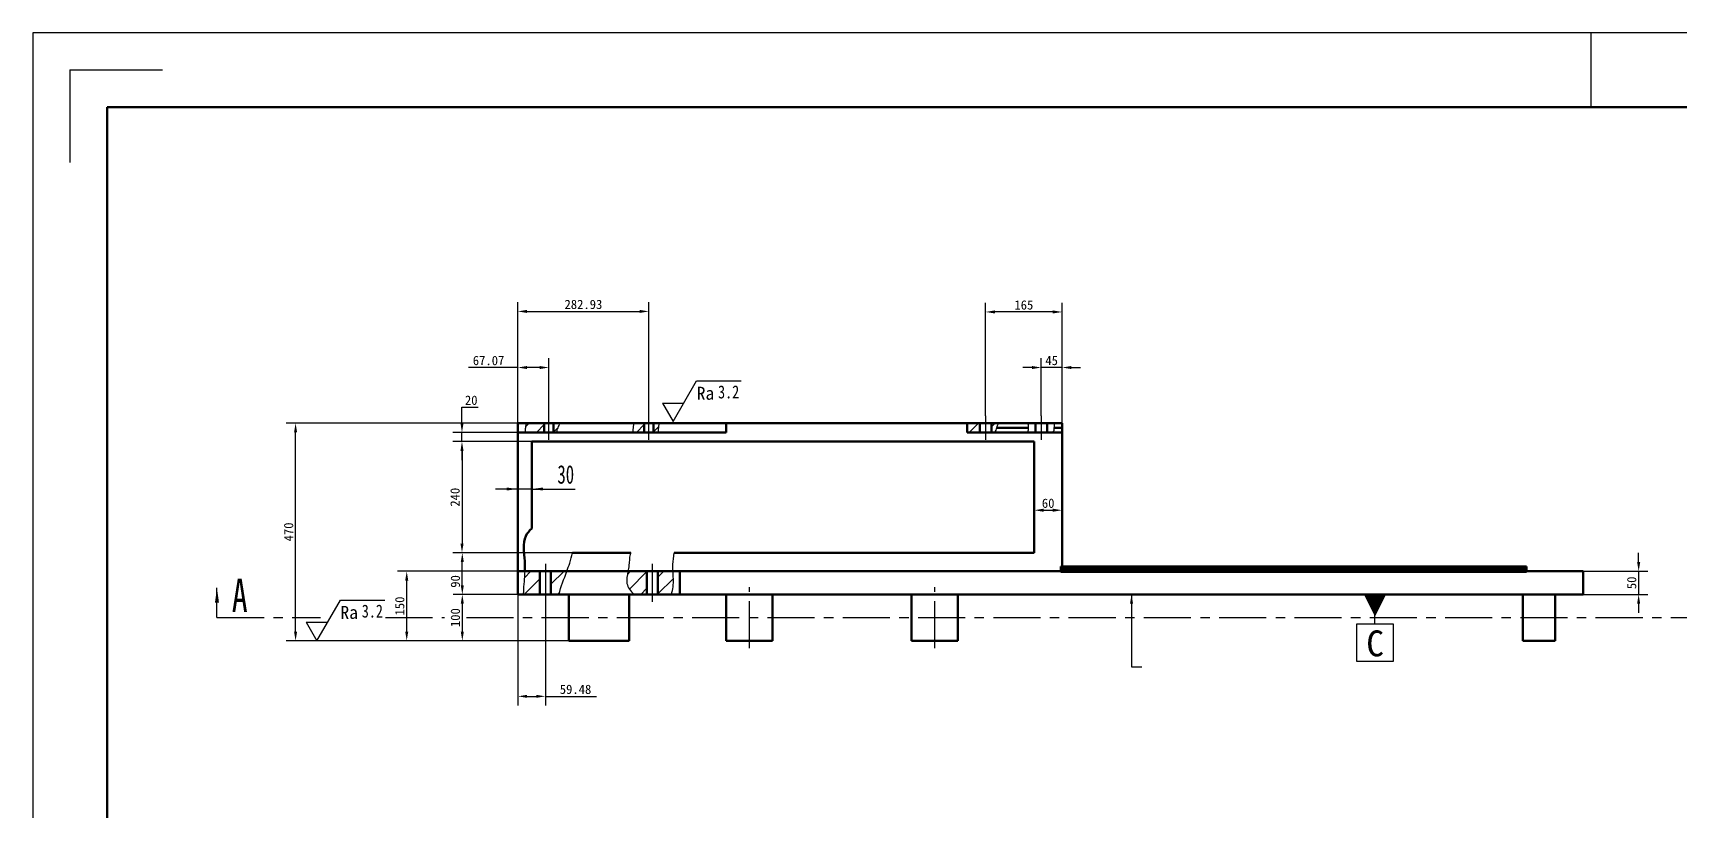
# Model space of a CAD drawing. Header units: millimetres. Extents: x 0 to 841, y 0 to 594.
# Drawn here: x 0 to 444.3, y 384.2 to 594 of the extents above; entities that cross this region are included whole.
import ezdxf

# ---------------------------------------------------------------- set-up
doc = ezdxf.new("R2010")
doc.units = ezdxf.units.MM
doc.header["$PDSIZE"] = -1
doc.linetypes.add('CENTERX2', pattern=[20.32, 12.7, -2.54, 2.54, -2.54])
for name, color, linetype in [('中心线', 1, 'CENTERX2'), ('剖面线', 4, 'Continuous'), ('尺寸线', 3, 'Continuous'), ('符号', 4, 'Continuous'), ('细实线', 7, 'Continuous')]:
    doc.layers.add(name, color=color, linetype=linetype)
doc.layers.add('粗实线', color=255, linetype='Continuous', lineweight=50)
doc.styles.add('SLDTEXTSTYLE1', font='TXT', dxfattribs={"width": 0.7})
doc.styles.add('SLDTEXTSTYLE5', font='TXT', dxfattribs={"width": 0.44421})
doc.styles.add('SLDTEXTSTYLE6', font='TXT', dxfattribs={"width": 0.663})
doc.dimstyles.new('SLDDIMSTYLE0', dxfattribs={"dimtxt": 5, "dimasz": 3, "dimexe": 0, "dimexo": 0.0625, "dimgap": 1.25, "dimtad": 2, "dimlfac": 8, "dimrnd": 1e-09, "dimzin": 12, "dimdsep": 46, "dimtxsty": 'SLDTEXTSTYLE5', "dimsah": 1, "dimcen": 0.09, "dimadec": 0, "dimazin": 3, "dimtfac": 1, "dimtdec": 3, "dimtmove": 0, "dimatfit": 0, "dimfxl": 0, "dimfrac": 2, "dimtolj": 1, "dimtzin": 12, "dimarcsym": 0})
doc.dimstyles.new('副本 ISO-25', dxfattribs={"dimtxt": 2.5, "dimasz": 2.5, "dimexe": 2.5, "dimexo": 0, "dimtad": 1, "dimtoh": 1, "dimlfac": 8, "dimdsep": 46, "dimtxsty": 'Standard', "dimcen": 2.5, "dimclrd": 3, "dimclre": 3, "dimadec": 0, "dimazin": 0, "dimtfac": 1, "dimtmove": 0, "dimatfit": 3, "dimfxl": 0, "dimarcsym": 0})

# ---------------------------------------------------------------- blocks, each defined once
blk = doc.blocks.new('_D_6')
at = {"layer": '尺寸线'}
for p, q in [((130.9, 470.89), (124.9, 470.89)), ((134.65, 470.89), (130.9, 470.89)), ((134.65, 470.89), (146.39, 470.89))]:
    blk.add_line(p, q, dxfattribs=at)
for points in [[(130.9, 470.89), (127.9, 471.29), (127.9, 470.49)], [(134.65, 470.89), (137.65, 470.49), (137.65, 471.29)]]:
    blk.add_solid(points, dxfattribs=at)
at = {"layer": '尺寸线', "insert": (141.57, 477.34), "char_height": 5, "attachment_point": 1, "style": 'SLDTEXTSTYLE6'}
blk.add_mtext('30', dxfattribs=at)
blk = doc.blocks.new('表面粗糙度')
at = {"layer": '符号'}
for p, q in [((0, 0), (6.35, 11)), ((6.35, 11), (18.35, 11)), ((-2.89, 5), (2.89, 5)), ((-2.89, 5), (2.89, 5)), ((-2.89, 5), (0, 0))]:
    blk.add_line(p, q, dxfattribs=at)
at = {"layer": '符号', "insert": (6.35, 9.41), "char_height": 3.5, "attachment_point": 1}
blk.add_mtext_dynamic_manual_height_columns('Ra', width=13.1483, gutter_width=25, heights=[0], dxfattribs=at)
at = {"layer": '符号', "width": 0.8}
blk.add_attdef('RA', (12.13, 6.26), '', height=3.5, dxfattribs=at)
blk = doc.blocks.new('*D168')
at = {"layer": 'Defpoints', "color": 0}
for p in [(418.4, 448.68), (418.4, 442.43), (433.4, 442.43)]:
    blk.add_point(p, dxfattribs=at)
at = {"layer": '尺寸线', "color": 3, "lineweight": -2}
for p, q in [((433.4, 451.18), (433.4, 453.68)), ((418.4, 448.68), (435.9, 448.68)), ((433.4, 448.68), (433.4, 442.43)), ((418.4, 442.43), (435.9, 442.43)), ((433.4, 439.93), (433.4, 437.43))]:
    blk.add_line(p, q, dxfattribs=at)
at = {"layer": '尺寸线', "color": 3}
for points in [[(432.99, 451.18), (433.82, 451.18), (433.4, 448.68)], [(432.99, 439.93), (433.82, 439.93), (433.4, 442.43)]]:
    blk.add_solid(points, dxfattribs=at)
at = {"layer": '尺寸线', "color": 0, "insert": (431.53, 445.56), "char_height": 2.5, "attachment_point": 5, "rotation": 90}
blk.add_mtext('50', dxfattribs=at)
blk = doc.blocks.new('*D169')
at = {"layer": 'Defpoints', "color": 0}
for p in [(130.9, 442.43), (138.34, 440.43), (138.34, 414.93)]:
    blk.add_point(p, dxfattribs=at)
at = {"layer": '尺寸线', "color": 3, "lineweight": -2}
for p, q in [((130.9, 442.43), (130.9, 412.43)), ((138.34, 440.43), (138.34, 412.43)), ((133.4, 414.93), (135.84, 414.93)), ((138.34, 414.93), (152.09, 414.93))]:
    blk.add_line(p, q, dxfattribs=at)
at = {"layer": '尺寸线', "color": 3}
for points in [[(133.4, 415.35), (133.4, 414.52), (130.9, 414.93)], [(135.84, 415.35), (135.84, 414.52), (138.34, 414.93)]]:
    blk.add_solid(points, dxfattribs=at)
at = {"layer": '尺寸线', "color": 0, "insert": (146.46, 416.81), "char_height": 2.5, "attachment_point": 5}
blk.add_mtext('59.48', dxfattribs=at)
blk = doc.blocks.new('*D170')
at = {"layer": 'Defpoints', "color": 0}
for p in [(130.9, 442.43), (115.9, 429.93), (144.65, 429.93)]:
    blk.add_point(p, dxfattribs=at)
at = {"layer": '尺寸线', "color": 3, "lineweight": -2}
for p, q in [((130.9, 442.43), (113.4, 442.43)), ((115.9, 439.93), (115.9, 432.43)), ((144.65, 429.93), (113.4, 429.93))]:
    blk.add_line(p, q, dxfattribs=at)
at = {"layer": '尺寸线', "color": 3}
for points in [[(115.49, 439.93), (116.32, 439.93), (115.9, 442.43)], [(115.49, 432.43), (116.32, 432.43), (115.9, 429.93)]]:
    blk.add_solid(points, dxfattribs=at)
at = {"layer": '尺寸线', "color": 0, "insert": (114.03, 436.18), "char_height": 2.5, "attachment_point": 5, "rotation": 90}
blk.add_mtext('100', dxfattribs=at)
blk = doc.blocks.new('*D171')
at = {"layer": 'Defpoints', "color": 0}
for p in [(115.9, 453.68), (145.64, 453.68), (130.9, 442.43)]:
    blk.add_point(p, dxfattribs=at)
at = {"layer": '尺寸线', "color": 3, "lineweight": -2}
for p, q in [((145.64, 453.68), (113.4, 453.68)), ((115.9, 444.93), (115.9, 451.18)), ((130.9, 442.43), (113.4, 442.43))]:
    blk.add_line(p, q, dxfattribs=at)
at = {"layer": '尺寸线', "color": 3}
for points in [[(115.49, 451.18), (116.32, 451.18), (115.9, 453.68)], [(115.49, 444.93), (116.32, 444.93), (115.9, 442.43)]]:
    blk.add_solid(points, dxfattribs=at)
at = {"layer": '尺寸线', "color": 0, "insert": (114.03, 445.95), "char_height": 2.5, "attachment_point": 5, "rotation": 90}
blk.add_mtext('90', dxfattribs=at)
blk = doc.blocks.new('*D172')
at = {"layer": 'Defpoints', "color": 0}
for p in [(134.65, 483.68), (115.82, 453.68), (145.64, 453.68)]:
    blk.add_point(p, dxfattribs=at)
at = {"layer": '尺寸线', "color": 3, "lineweight": -2}
for p, q in [((134.65, 483.68), (113.32, 483.68)), ((115.82, 481.18), (115.82, 456.18)), ((145.64, 453.68), (113.32, 453.68))]:
    blk.add_line(p, q, dxfattribs=at)
at = {"layer": '尺寸线', "color": 3}
for points in [[(115.4, 481.18), (116.24, 481.18), (115.82, 483.68)], [(115.4, 456.18), (116.24, 456.18), (115.82, 453.68)]]:
    blk.add_solid(points, dxfattribs=at)
at = {"layer": '尺寸线', "color": 0, "insert": (113.95, 468.68), "char_height": 2.5, "attachment_point": 5, "rotation": 90}
blk.add_mtext('240', dxfattribs=at)
blk = doc.blocks.new('*D173')
at = {"layer": 'Defpoints', "color": 0}
for p in [(130.9, 486.18), (115.81, 483.68), (134.65, 483.68)]:
    blk.add_point(p, dxfattribs=at)
at = {"layer": '尺寸线', "color": 3, "lineweight": -2}
for p, q in [((115.81, 488.68), (115.81, 492.97)), ((115.81, 492.97), (120.19, 492.97)), ((130.9, 486.18), (113.31, 486.18)), ((115.81, 483.68), (115.81, 486.18)), ((134.65, 483.68), (113.31, 483.68)), ((115.81, 481.18), (115.81, 478.68))]:
    blk.add_line(p, q, dxfattribs=at)
at = {"layer": '尺寸线', "color": 3}
for points in [[(115.4, 488.68), (116.23, 488.68), (115.81, 486.18)], [(115.4, 481.18), (116.23, 481.18), (115.81, 483.68)]]:
    blk.add_solid(points, dxfattribs=at)
at = {"layer": '尺寸线', "color": 0, "insert": (118.31, 494.84), "char_height": 2.5, "attachment_point": 5}
blk.add_mtext('20', dxfattribs=at)
blk = doc.blocks.new('*D174')
at = {"layer": 'Defpoints', "color": 0}
for p in [(100.9, 448.68), (130.9, 448.68), (144.65, 429.93)]:
    blk.add_point(p, dxfattribs=at)
at = {"layer": '尺寸线', "color": 3, "lineweight": -2}
for p, q in [((130.9, 448.68), (98.4, 448.68)), ((100.9, 432.43), (100.9, 446.18)), ((144.65, 429.93), (98.4, 429.93))]:
    blk.add_line(p, q, dxfattribs=at)
at = {"layer": '尺寸线', "color": 3}
for points in [[(100.49, 446.18), (101.32, 446.18), (100.9, 448.68)], [(100.49, 432.43), (101.32, 432.43), (100.9, 429.93)]]:
    blk.add_solid(points, dxfattribs=at)
at = {"layer": '尺寸线', "color": 0, "insert": (99.03, 439.31), "char_height": 2.5, "attachment_point": 5, "rotation": 90}
blk.add_mtext('150', dxfattribs=at)
blk = doc.blocks.new('*D175')
at = {"layer": 'Defpoints', "color": 0}
for p in [(139.29, 503.68), (139.29, 490.68), (130.9, 488.68)]:
    blk.add_point(p, dxfattribs=at)
at = {"layer": '尺寸线', "color": 3, "lineweight": -2}
for p, q in [((130.9, 503.68), (117.57, 503.68)), ((130.9, 488.68), (130.9, 506.18)), ((136.79, 503.68), (133.4, 503.68)), ((139.29, 490.68), (139.29, 506.18))]:
    blk.add_line(p, q, dxfattribs=at)
at = {"layer": '尺寸线', "color": 3}
for points in [[(133.4, 504.1), (133.4, 503.27), (130.9, 503.68)], [(136.79, 504.1), (136.79, 503.27), (139.29, 503.68)]]:
    blk.add_solid(points, dxfattribs=at)
at = {"layer": '尺寸线', "color": 0, "insert": (122.99, 505.56), "char_height": 2.5, "attachment_point": 5}
blk.add_mtext('67.07', dxfattribs=at)
blk = doc.blocks.new('*D176')
at = {"layer": 'Defpoints', "color": 0}
for p in [(166.27, 518.83), (166.27, 490.68), (130.9, 488.68)]:
    blk.add_point(p, dxfattribs=at)
at = {"layer": '尺寸线', "color": 3, "lineweight": -2}
for p, q in [((130.9, 488.68), (130.9, 521.33)), ((166.27, 490.68), (166.27, 521.33)), ((133.4, 518.83), (163.77, 518.83))]:
    blk.add_line(p, q, dxfattribs=at)
at = {"layer": '尺寸线', "color": 3}
for points in [[(133.4, 519.25), (133.4, 518.41), (130.9, 518.83)], [(163.77, 519.25), (163.77, 518.41), (166.27, 518.83)]]:
    blk.add_solid(points, dxfattribs=at)
at = {"layer": '尺寸线', "color": 0, "insert": (148.59, 520.71), "char_height": 2.5, "attachment_point": 5}
blk.add_mtext('282.93', dxfattribs=at)
blk = doc.blocks.new('*D177')
at = {"layer": 'Defpoints', "color": 0}
for p in [(272.15, 503.68), (272.15, 490.68), (277.78, 488.68)]:
    blk.add_point(p, dxfattribs=at)
at = {"layer": '尺寸线', "color": 3, "lineweight": -2}
for p, q in [((269.65, 503.68), (267.15, 503.68)), ((272.15, 490.68), (272.15, 506.18)), ((277.78, 503.68), (272.15, 503.68)), ((277.78, 488.68), (277.78, 506.18)), ((280.28, 503.68), (282.78, 503.68))]:
    blk.add_line(p, q, dxfattribs=at)
at = {"layer": '尺寸线', "color": 3}
for points in [[(269.65, 504.1), (269.65, 503.27), (272.15, 503.68)], [(280.28, 504.1), (280.28, 503.27), (277.78, 503.68)]]:
    blk.add_solid(points, dxfattribs=at)
at = {"layer": '尺寸线', "color": 0, "insert": (274.97, 505.56), "char_height": 2.5, "attachment_point": 5}
blk.add_mtext('45', dxfattribs=at)
blk = doc.blocks.new('*D178')
at = {"layer": 'Defpoints', "color": 0}
for p in [(257.15, 518.68), (257.15, 490.68), (277.78, 488.68)]:
    blk.add_point(p, dxfattribs=at)
at = {"layer": '尺寸线', "color": 3, "lineweight": -2}
for p, q in [((257.15, 490.68), (257.15, 521.18)), ((277.78, 488.68), (277.78, 521.18)), ((275.28, 518.68), (259.65, 518.68))]:
    blk.add_line(p, q, dxfattribs=at)
at = {"layer": '尺寸线', "color": 3}
for points in [[(259.65, 519.1), (259.65, 518.27), (257.15, 518.68)], [(275.28, 519.1), (275.28, 518.27), (277.78, 518.68)]]:
    blk.add_solid(points, dxfattribs=at)
at = {"layer": '尺寸线', "color": 0, "insert": (267.47, 520.56), "char_height": 2.5, "attachment_point": 5}
blk.add_mtext('165', dxfattribs=at)
blk = doc.blocks.new('*D179')
at = {"layer": 'Defpoints', "color": 0}
for p in [(70.9, 488.68), (130.9, 488.68), (144.65, 429.93)]:
    blk.add_point(p, dxfattribs=at)
at = {"layer": '尺寸线', "color": 3, "lineweight": -2}
for p, q in [((130.9, 488.68), (68.4, 488.68)), ((70.9, 432.43), (70.9, 486.18)), ((144.65, 429.93), (68.4, 429.93))]:
    blk.add_line(p, q, dxfattribs=at)
at = {"layer": '尺寸线', "color": 3}
for points in [[(70.49, 486.18), (71.32, 486.18), (70.9, 488.68)], [(70.49, 432.43), (71.32, 432.43), (70.9, 429.93)]]:
    blk.add_solid(points, dxfattribs=at)
at = {"layer": '尺寸线', "color": 0, "insert": (69.03, 459.31), "char_height": 2.5, "attachment_point": 5, "rotation": 90}
blk.add_mtext('470', dxfattribs=at)
blk = doc.blocks.new('新块')
at = {"layer": '尺寸线'}
for p, q in [((2.5, 9), (-2.5, 9)), ((-2.5, 9), (-2.5, 4)), ((2.5, 4), (2.5, 9)), ((-2.5, 4), (2.5, 4)), ((0, 4), (0, 3)), ((0, 3), (0, 0))]:
    blk.add_line(p, q, dxfattribs=at)
blk.add_lwpolyline([(0, 0, 3, 0, 0), (0, 3, 0, 0, 0)], format="xyseb", dxfattribs=at)
blk = doc.blocks.new('*D181')
at = {"layer": 'Defpoints', "color": 0}
for p in [(277.78, 465.17), (270.28, 453.68), (277.78, 453.68)]:
    blk.add_point(p, dxfattribs=at)
at = {"layer": '尺寸线', "color": 3, "lineweight": -2}
for p, q in [((270.28, 453.68), (270.28, 467.67)), ((277.78, 453.68), (277.78, 467.67)), ((272.78, 465.17), (275.28, 465.17))]:
    blk.add_line(p, q, dxfattribs=at)
at = {"layer": '尺寸线', "color": 3}
for points in [[(272.78, 465.58), (272.78, 464.75), (270.28, 465.17)], [(275.28, 465.58), (275.28, 464.75), (277.78, 465.17)]]:
    blk.add_solid(points, dxfattribs=at)
at = {"layer": '尺寸线', "color": 0, "insert": (274.03, 467.04), "char_height": 2.5, "attachment_point": 5}
blk.add_mtext('60', dxfattribs=at)

msp = doc.modelspace()

# ---------------------------------------------------------------- hatches: boundary and pattern name
at = {"layer": '剖面线'}
h = msp.add_hatch(dxfattribs=at)
h.set_pattern_fill('ANSI31', color=256, angle=3e-322, style=0)
edge = h.paths.add_edge_path(flags=0)
edge.add_line((138.0371, 486.1841), (138.0371, 488.6841))
edge.add_line((138.0371, 488.6841), (133.083, 488.6841))
edge.add_spline(control_points=[(133.083, 488.6841), (133.0262, 488.2674), (132.9296, 487.4168), (132.8415, 486.5891), (132.8298, 486.1841)], knot_values=[0.14443686, 0.14443686, 0.14443686, 0.14443686, 0.17749725, 0.2114803, 0.2114803, 0.2114803, 0.2114803], weights=[1, 1, 1, 1, 1], degree=3, periodic=0)
edge.add_line((132.8298, 486.1841), (138.0371, 486.1841))
h = msp.add_hatch(dxfattribs=at)
h.set_pattern_fill('ANSI31', color=256, angle=3e-322, style=0)
edge = h.paths.add_edge_path(flags=0)
edge.add_spline(control_points=[(141.4138, 486.1841), (141.4916, 486.5959), (141.6658, 487.445), (142.1113, 488.2744), (142.3466, 488.6841)], knot_values=[0.5711386, 0.5711386, 0.5711386, 0.5711386, 0.6067354, 0.6428481, 0.6428481, 0.6428481, 0.6428481], weights=[1, 1, 1, 1, 1], degree=3, periodic=0)
edge.add_line((142.3466, 488.6841), (140.5371, 488.6841))
edge.add_line((140.5371, 488.6841), (140.5371, 486.1841))
edge.add_line((140.5371, 486.1841), (141.4138, 486.1841))
h = msp.add_hatch(dxfattribs=at)
h.set_pattern_fill('ANSI31', color=256, angle=3e-322, style=0)
edge = h.paths.add_edge_path(flags=0)
edge.add_line((165.0198, 486.1841), (165.0198, 488.6841))
edge.add_line((165.0198, 488.6841), (162.1283, 488.6841))
edge.add_spline(control_points=[(162.1283, 488.6841), (162.0976, 488.3864), (162.0203, 487.5213), (161.9252, 486.709), (161.8796, 486.1841)], knot_values=[0.59999393, 0.59999393, 0.59999393, 0.59999393, 0.62455267, 0.67156542, 0.67156542, 0.67156542, 0.67156542], weights=[1, 1, 1, 1, 1], degree=3, periodic=0)
edge.add_line((161.8796, 486.1841), (165.0198, 486.1841))
h = msp.add_hatch(dxfattribs=at)
h.set_pattern_fill('ANSI31', color=256, angle=3e-322, style=0)
edge = h.paths.add_edge_path(flags=0)
edge.add_spline(control_points=[(168.7955, 486.1841), (168.8372, 486.7343), (168.9069, 487.5532), (169.0707, 488.4193), (169.1227, 488.6841)], knot_values=[0.13844378, 0.13844378, 0.13844378, 0.13844378, 0.18564832, 0.20637085, 0.20637085, 0.20637085, 0.20637085], weights=[1, 1, 1, 1, 1], degree=3, periodic=0)
edge.add_line((169.1227, 488.6841), (167.5198, 488.6841))
edge.add_line((167.5198, 488.6841), (167.5198, 486.1841))
edge.add_line((167.5198, 486.1841), (168.7955, 486.1841))
h = msp.add_hatch(dxfattribs=at)
h.set_pattern_fill('ANSI31', color=256, angle=3e-322, style=0)
h.paths.add_polyline_path([(252.1534, 486.1841), (255.5909, 486.1841), (255.5909, 488.6841), (252.1534, 488.6841)], flags=0)
h = msp.add_hatch(dxfattribs=at)
h.set_pattern_fill('ANSI31', color=256, angle=3e-322, style=0)
edge = h.paths.add_edge_path(flags=0)
edge.add_line((260.597, 488.6841), (258.7159, 488.6841))
edge.add_line((258.7159, 488.6841), (258.7159, 486.1841))
edge.add_line((258.7159, 486.1841), (259.7231, 486.1841))
edge.add_spline(control_points=[(259.7231, 486.1841), (260.0321, 487.0266), (260.3375, 487.8445), (260.597, 488.6841)], knot_values=[0.62292706, 0.62292706, 0.62292706, 0.62292706, 0.68495245, 0.68495245, 0.68495245, 0.68495245], weights=[1, 1, 1, 1], degree=3, periodic=0)
h = msp.add_hatch(dxfattribs=at)
h.set_pattern_fill('ANSI31', color=256, angle=3e-322, style=0)
edge = h.paths.add_edge_path(flags=0)
edge.add_line((270.5909, 488.6841), (268.511, 488.6841))
edge.add_spline(control_points=[(268.511, 488.6841), (268.5721, 488.3755), (268.7331, 487.5324), (268.5922, 486.7049), (268.5368, 486.1841)], knot_values=[0.17511913, 0.17511913, 0.17511913, 0.17511913, 0.2059728, 0.25872316, 0.25872316, 0.25872316, 0.25872316], weights=[1, 1, 1, 1, 1], degree=3, periodic=0)
edge.add_line((268.5368, 486.1841), (270.5909, 486.1841))
edge.add_line((270.5909, 486.1841), (270.5909, 488.6841))
h = msp.add_hatch(dxfattribs=at)
h.set_pattern_fill('ANSI31', color=256, angle=3e-322, style=0)
edge = h.paths.add_edge_path(flags=0)
edge.add_line((275.7595, 488.6841), (273.7159, 488.6841))
edge.add_line((273.7159, 488.6841), (273.7159, 486.1841))
edge.add_line((273.7159, 486.1841), (275.556, 486.1841))
edge.add_spline(control_points=[(275.556, 486.1841), (275.6505, 486.7979), (275.7049, 487.6336), (275.7517, 488.4812), (275.7595, 488.6841)], knot_values=[0.65631342, 0.65631342, 0.65631342, 0.65631342, 0.71841652, 0.73801515, 0.73801515, 0.73801515, 0.73801515], weights=[1, 1, 1, 1, 1], degree=3, periodic=0)
h = msp.add_hatch(dxfattribs=at)
h.set_pattern_fill('ANSI31', color=256, angle=3e-322, style=0)
edge = h.paths.add_edge_path(flags=0)
edge.add_spline(control_points=[(132.756, 448.6841), (132.671, 446.8286), (132.4334, 444.8379), (132.3652, 442.6113), (132.3619, 442.4341)], knot_values=[0.66485273, 0.66485273, 0.66485273, 0.66485273, 0.75692218, 0.7648659, 0.7648659, 0.7648659, 0.7648659], weights=[1, 1, 1, 1, 1], degree=3, periodic=0)
edge.add_line((132.3619, 442.4341), (136.8381, 442.4341))
edge.add_line((136.8381, 442.4341), (136.8381, 448.6841))
edge.add_line((136.8381, 448.6841), (132.756, 448.6841))
h = msp.add_hatch(dxfattribs=at)
h.set_pattern_fill('ANSI31', color=256, angle=3e-322, style=0)
edge = h.paths.add_edge_path(flags=0)
edge.add_line((139.8381, 448.6841), (139.8381, 442.4341))
edge.add_line((139.8381, 442.4341), (141.9997, 442.4341))
edge.add_spline(control_points=[(141.9997, 442.4341), (142.5248, 444.6213), (143.3343, 446.5896), (144.1189, 448.6841)], knot_values=[0.02772526, 0.02772526, 0.02772526, 0.02772526, 0.1357099, 0.1357099, 0.1357099, 0.1357099], weights=[1, 1, 1, 1], degree=3, periodic=0)
edge.add_line((144.1189, 448.6841), (139.8381, 448.6841))
h = msp.add_hatch(dxfattribs=at)
h.set_pattern_fill('ANSI31', color=256, angle=3e-322, style=0)
edge = h.paths.add_edge_path(flags=0)
edge.add_line((165.7188, 448.6841), (160.6161, 448.6841))
edge.add_spline(control_points=[(160.6161, 448.6841), (160.3959, 447.5393), (159.9104, 445.126), (161.2882, 443.2939), (162.3058, 442.4341)], knot_values=[0.93931833, 0.93931833, 0.93931833, 0.93931833, 1, 1.07014025, 1.07014025, 1.07014025, 1.07014025], weights=[1, 1, 1, 1, 1], degree=3, periodic=0)
edge.add_line((162.3058, 442.4341), (165.7188, 442.4341))
edge.add_line((165.7188, 442.4341), (165.7188, 448.6841))
h = msp.add_hatch(dxfattribs=at)
h.set_pattern_fill('ANSI31', color=256, angle=3e-322, style=0)
edge = h.paths.add_edge_path(flags=0)
edge.add_line((172.7453, 448.6841), (168.7188, 448.6841))
edge.add_line((168.7188, 448.6841), (168.7188, 442.4341))
edge.add_line((168.7188, 442.4341), (172.3218, 442.4341))
edge.add_spline(control_points=[(172.3218, 442.4341), (172.544, 443.1176), (173.057, 445.4609), (172.8256, 447.3125), (172.7453, 448.6841)], knot_values=[0.28966375, 0.28966375, 0.28966375, 0.28966375, 0.32320655, 0.39982317, 0.39982317, 0.39982317, 0.39982317], weights=[1, 1, 1, 1, 1], degree=3, periodic=0)

# ---------------------------------------------------------------- linework, layer by layer
for points, knots in [([(133.083, 488.6841), (133.0262, 488.2674), (132.9296, 487.4168), (132.8415, 486.5891), (132.8298, 486.1841)], [0.1444368632, 0.1444368632, 0.1444368632, 0.1444368632, 0.1774972488, 0.2114803003, 0.2114803003, 0.2114803003, 0.2114803003]), ([(141.4138, 486.1841), (141.4916, 486.5959), (141.6658, 487.445), (142.1113, 488.2744), (142.3466, 488.6841)], [0.5711386018, 0.5711386018, 0.5711386018, 0.5711386018, 0.6067353991, 0.6428480963, 0.6428480963, 0.6428480963, 0.6428480963]), ([(162.1283, 488.6841), (162.0976, 488.3864), (162.0203, 487.5213), (161.9252, 486.709), (161.8796, 486.1841)], [0.5999939345, 0.5999939345, 0.5999939345, 0.5999939345, 0.6245526746, 0.671565417, 0.671565417, 0.671565417, 0.671565417]), ([(168.7955, 486.1841), (168.8372, 486.7343), (168.9069, 487.5532), (169.0707, 488.4193), (169.1227, 488.6841)], [0.1384437806, 0.1384437806, 0.1384437806, 0.1384437806, 0.1856483182, 0.2063708545, 0.2063708545, 0.2063708545, 0.2063708545]), ([(268.511, 488.6841), (268.5721, 488.3755), (268.6522, 487.9563), (268.6576, 487.5409), (268.6553, 487.4341)], [0.175119131, 0.175119131, 0.175119131, 0.175119131, 0.2059728005, 0.2166882019, 0.2166882019, 0.2166882019, 0.2166882019]), ([(275.6884, 487.4341), (275.7036, 487.6467), (275.7286, 488.0625), (275.7517, 488.4812), (275.7595, 488.6841)], [0.6976536302, 0.6976536302, 0.6976536302, 0.6976536302, 0.7184165213, 0.7380151511, 0.7380151511, 0.7380151511, 0.7380151511]), ([(144.1189, 448.6841), (144.3865, 449.3985), (144.9687, 451.0021), (145.4775, 452.7429), (145.6417, 453.6841)], [0.1357098951, 0.1357098951, 0.1357098951, 0.1357098951, 0.1725438181, 0.2167189065, 0.2167189065, 0.2167189065, 0.2167189065]), ([(161.3485, 453.6841), (161.2948, 453.5357), (160.9527, 452.4644), (161.0116, 450.7713), (160.7165, 449.206), (160.6161, 448.6841)], [0.8483339413, 0.8483339413, 0.8483339413, 0.8483339413, 0.8571792, 0.9116503507, 0.9393183293, 0.9393183293, 0.9393183293, 0.9393183293]), ([(172.7453, 448.6841), (172.7108, 449.2725), (172.6609, 450.8091), (172.9324, 452.6101), (173.0686, 453.6841)], [0.399823168, 0.399823168, 0.399823168, 0.399823168, 0.4326922039, 0.4834621386, 0.4834621386, 0.4834621386, 0.4834621386]), ([(132.756, 448.6841), (132.671, 446.8286), (132.4334, 444.8379), (132.3652, 442.6113), (132.3619, 442.4341)], [0.664852728, 0.664852728, 0.664852728, 0.664852728, 0.756922183, 0.764865901, 0.764865901, 0.764865901, 0.764865901]), ([(160.6161, 448.6841), (160.3959, 447.5393), (159.9104, 445.126), (161.2882, 443.2939), (162.3058, 442.4341)], [0.939318329, 0.939318329, 0.939318329, 0.939318329, 1, 1.070140251, 1.070140251, 1.070140251, 1.070140251]), ([(172.3218, 442.4341), (172.544, 443.1176), (173.057, 445.4609), (172.8256, 447.3125), (172.7453, 448.6841)], [0.289663752, 0.289663752, 0.289663752, 0.289663752, 0.323206546, 0.399823168, 0.399823168, 0.399823168, 0.399823168])]:
    msp.add_open_spline(points, degree=3, knots=knots)
for points in [[(259.7231, 486.1841), (259.8775, 486.6049), (260.0309, 487.0197), (260.1782, 487.4341)], [(260.1782, 487.4341), (260.3258, 487.8492), (260.4671, 488.2639), (260.597, 488.6841)], [(268.6553, 487.4341), (268.6464, 487.0149), (268.581, 486.5991), (268.5368, 486.1841)], [(275.556, 486.1841), (275.6189, 486.5927), (275.6582, 487.0108), (275.6884, 487.4341)], [(141.9997, 442.4341), (142.5248, 444.6213), (143.3343, 446.5896), (144.1189, 448.6841)]]:
    msp.add_open_spline(points, degree=3)
at = {"layer": '中心线'}
for p, q in [((139.2871, 484.1841), (139.2871, 490.6841)), ((166.2698, 484.1841), (166.2698, 490.6841)), ((257.1534, 490.6841), (257.1534, 484.1841)), ((272.1534, 490.6841), (272.1534, 484.1841)), ((138.3381, 450.6841), (138.3381, 440.4341)), ((167.2188, 440.4341), (167.2188, 450.6841)), ((193.4034, 427.9341), (193.4034, 444.4341)), ((243.4034, 427.9341), (243.4034, 444.4341)), ((49.6841, 436.1841), (77.6584, 436.1841)), ((95.1548, 436.1841), (111.0929, 436.1841)), ((116.998, 436.1841), (492.7298, 436.1841))]:
    msp.add_line(p, q, dxfattribs=at)
at = {"layer": '剖面线', "linetype": 'Continuous'}
msp.add_line((49.6841, 436.1841), (49.6841, 444.1841), dxfattribs=at)
at = {"layer": '剖面线'}
msp.add_solid([(49.6841, 444.1841), (49.1341, 440.1841), (50.2341, 440.1841)], dxfattribs=at)
at = {"layer": '粗实线'}
for p, q in [((821.0102, 574.0014), (20.0102, 574.0014)), ((20.0102, 574.0014), (20.0102, 20.0014)), ((133.083, 488.6841), (130.9034, 488.6841)), ((130.9034, 486.1841), (130.9034, 488.6841)), ((132.8298, 486.1841), (130.9034, 486.1841)), ((130.9034, 486.1841), (130.9034, 448.6841)), ((138.0371, 486.1841), (132.8298, 486.1841)), ((138.0371, 488.6841), (133.083, 488.6841)), ((138.0371, 488.6841), (138.0371, 486.1841)), ((140.5371, 488.6841), (138.0371, 488.6841)), ((140.5371, 486.1841), (138.0371, 486.1841)), ((140.5371, 486.1841), (140.5371, 488.6841)), ((142.3466, 488.6841), (140.5371, 488.6841)), ((141.4138, 486.1841), (140.5371, 486.1841)), ((161.8796, 486.1841), (141.4138, 486.1841)), ((162.1283, 488.6841), (142.3466, 488.6841)), ((165.0198, 486.1841), (161.8796, 486.1841)), ((165.0198, 488.6841), (162.1283, 488.6841)), ((165.0198, 488.6841), (165.0198, 486.1841)), ((167.5198, 488.6841), (165.0198, 488.6841)), ((167.5198, 486.1841), (165.0198, 486.1841)), ((167.5198, 486.1841), (167.5198, 488.6841)), ((169.1227, 488.6841), (167.5198, 488.6841)), ((168.7955, 486.1841), (167.5198, 486.1841)), ((187.1534, 486.1841), (168.7955, 486.1841)), ((187.1534, 488.6841), (169.1227, 488.6841)), ((187.1534, 486.1841), (187.1534, 488.6841)), ((187.1534, 488.6841), (252.1534, 488.6841)), ((252.1534, 486.1841), (252.1534, 488.6841)), ((255.5909, 488.6841), (252.1534, 488.6841)), ((255.5909, 486.1841), (252.1534, 486.1841)), ((255.5909, 488.6841), (255.5909, 486.1841)), ((258.7159, 488.6841), (255.5909, 488.6841)), ((258.7159, 486.1841), (255.5909, 486.1841)), ((258.7159, 486.1841), (258.7159, 488.6841)), ((260.597, 488.6841), (258.7159, 488.6841)), ((259.7231, 486.1841), (258.7159, 486.1841)), ((259.7231, 486.1841), (268.5368, 486.1841)), ((260.1782, 487.4341), (268.6553, 487.4341)), ((260.597, 488.6841), (268.511, 488.6841)), ((270.5909, 488.6841), (268.511, 488.6841)), ((270.5909, 486.1841), (268.5368, 486.1841)), ((270.5909, 488.6841), (270.5909, 486.1841)), ((273.7159, 488.6841), (270.5909, 488.6841)), ((273.7159, 486.1841), (270.5909, 486.1841)), ((273.7159, 486.1841), (273.7159, 488.6841)), ((275.7595, 488.6841), (273.7159, 488.6841)), ((275.556, 486.1841), (273.7159, 486.1841)), ((275.556, 486.1841), (277.7784, 486.1841)), ((275.6884, 487.4341), (277.7784, 487.4341)), ((275.7595, 488.6841), (277.7784, 488.6841)), ((277.7784, 487.4341), (277.7784, 488.6841)), ((277.7784, 487.4341), (277.7784, 486.1841)), ((277.7784, 486.1841), (277.7784, 449.9341)), ((270.2784, 483.6841), (134.6534, 483.6841)), ((134.6534, 460.1893), (134.6534, 483.6841)), ((270.2784, 483.6841), (270.2784, 453.6841)), ((145.6417, 453.6841), (161.3485, 453.6841)), ((173.0686, 453.6841), (270.2784, 453.6841)), ((277.4668, 449.6216), (277.4668, 449.9341)), ((277.4668, 449.9341), (403.0918, 449.9341)), ((277.4668, 449.6216), (403.0918, 449.6216)), ((277.4668, 449.3091), (277.4668, 449.6216)), ((277.4668, 449.3091), (403.0918, 449.3091)), ((277.4668, 449.3091), (277.4668, 448.6841)), ((403.0918, 449.9341), (403.0918, 449.6216)), ((403.0918, 449.6216), (403.0918, 449.3091)), ((403.0918, 449.3091), (403.0918, 448.6841)), ((130.9034, 442.4341), (130.9034, 448.6841)), ((130.9034, 448.6841), (132.756, 448.6841)), ((132.756, 448.6841), (136.8381, 448.6841)), ((136.8381, 442.4341), (136.8381, 448.6841)), ((139.8381, 448.6841), (136.8381, 448.6841)), ((139.8381, 448.6841), (139.8381, 442.4341)), ((139.8381, 448.6841), (144.1189, 448.6841)), ((144.1189, 448.6841), (160.6161, 448.6841)), ((165.7188, 448.6841), (160.6161, 448.6841)), ((165.7188, 448.6841), (165.7188, 442.4341)), ((168.7188, 448.6841), (165.7188, 448.6841)), ((168.7188, 442.4341), (168.7188, 448.6841)), ((172.7453, 448.6841), (168.7188, 448.6841)), ((172.7453, 448.6841), (174.6534, 448.6841)), ((174.6534, 442.4341), (174.6534, 448.6841)), ((277.4668, 448.6841), (174.6534, 448.6841)), ((277.4668, 448.6841), (277.4668, 448.5591)), ((277.4668, 448.6841), (278.8958, 448.6841)), ((277.4668, 448.5591), (403.0918, 448.5591)), ((278.8958, 448.6841), (278.8958, 448.5591)), ((278.8958, 448.6841), (279.0208, 448.6841)), ((279.0208, 448.5591), (279.0208, 448.6841)), ((279.0208, 448.6841), (290.7708, 448.6841)), ((290.7708, 448.6841), (290.7708, 448.5591)), ((290.7708, 448.6841), (290.8958, 448.6841)), ((290.8958, 448.5591), (290.8958, 448.6841)), ((290.8958, 448.6841), (302.6458, 448.6841)), ((302.6458, 448.6841), (302.6458, 448.5591)), ((302.6458, 448.6841), (302.7708, 448.6841)), ((302.7708, 448.5591), (302.7708, 448.6841)), ((302.7708, 448.6841), (314.5208, 448.6841)), ((314.5208, 448.6841), (314.5208, 448.5591)), ((314.5208, 448.6841), (314.6458, 448.6841)), ((314.6458, 448.5591), (314.6458, 448.6841)), ((314.6458, 448.6841), (326.3958, 448.6841)), ((326.3958, 448.6841), (326.3958, 448.5591)), ((326.3958, 448.6841), (326.5208, 448.6841)), ((326.5208, 448.5591), (326.5208, 448.6841)), ((326.5208, 448.6841), (338.2708, 448.6841)), ((338.2708, 448.6841), (338.2708, 448.5591)), ((338.2708, 448.6841), (338.3958, 448.6841)), ((338.3958, 448.5591), (338.3958, 448.6841)), ((338.3958, 448.6841), (350.1458, 448.6841)), ((350.1458, 448.6841), (350.1458, 448.5591)), ((350.1458, 448.6841), (350.2708, 448.6841)), ((350.2708, 448.5591), (350.2708, 448.6841)), ((350.2708, 448.6841), (362.0208, 448.6841)), ((362.0208, 448.6841), (362.0208, 448.5591)), ((362.0208, 448.6841), (362.1458, 448.6841)), ((362.1458, 448.5591), (362.1458, 448.6841)), ((362.1458, 448.6841), (373.8958, 448.6841)), ((373.8958, 448.6841), (373.8958, 448.5591)), ((373.8958, 448.6841), (374.0208, 448.6841)), ((374.0208, 448.5591), (374.0208, 448.6841)), ((374.0208, 448.6841), (385.7708, 448.6841)), ((385.7708, 448.6841), (385.7708, 448.5591)), ((385.7708, 448.6841), (385.8958, 448.6841)), ((385.8958, 448.5591), (385.8958, 448.6841)), ((385.8958, 448.6841), (397.6458, 448.6841)), ((397.6458, 448.6841), (397.6458, 448.5591)), ((397.6458, 448.6841), (397.7708, 448.6841)), ((397.7708, 448.5591), (397.7708, 448.6841)), ((397.7708, 448.6841), (403.0918, 448.6841)), ((403.0918, 448.5591), (403.0918, 448.6841)), ((418.4034, 448.6841), (403.0918, 448.6841)), ((418.4034, 448.6841), (418.4034, 442.4341)), ((132.3619, 442.4341), (130.9034, 442.4341)), ((132.3619, 442.4341), (136.8381, 442.4341)), ((139.8381, 442.4341), (136.8381, 442.4341)), ((139.8381, 442.4341), (141.9997, 442.4341)), ((162.3058, 442.4341), (141.9997, 442.4341)), ((144.6534, 429.9341), (144.6534, 442.4341)), ((160.9034, 429.9341), (160.9034, 442.4341)), ((165.7188, 442.4341), (162.3058, 442.4341)), ((168.7188, 442.4341), (165.7188, 442.4341)), ((172.3218, 442.4341), (168.7188, 442.4341)), ((174.6534, 442.4341), (172.3218, 442.4341)), ((418.4034, 442.4341), (174.6534, 442.4341)), ((187.1534, 442.4341), (187.1534, 429.9341)), ((199.6534, 429.9341), (199.6534, 442.4341)), ((237.1534, 442.4341), (237.1534, 429.9341)), ((249.6534, 429.9341), (249.6534, 442.4341)), ((402.1534, 429.9341), (402.1534, 442.4341)), ((410.9034, 429.9341), (410.9034, 442.4341)), ((160.9034, 429.9341), (144.6534, 429.9341)), ((199.6534, 429.9341), (187.1534, 429.9341)), ((249.6534, 429.9341), (237.1534, 429.9341)), ((410.9034, 429.9341), (402.1534, 429.9341))]:
    msp.add_line(p, q, dxfattribs=at)
msp.add_open_spline([(134.6534, 460.1893), (133.9649, 459.6392), (131.924, 457.1277), (132.8312, 452.7056), (132.797, 449.5801), (132.756, 448.6841)], degree=3, knots=[0.469579, 0.469579, 0.469579, 0.469579, 0.510678869, 0.6203907, 0.664852728, 0.664852728, 0.664852728, 0.664852728], dxfattribs=at)
at = {"layer": '细实线'}
for p, q in [((0.0102, 594.0014), (0.0102, 0.0014)), ((841.0102, 594.0014), (0.0102, 594.0014)), ((420.5102, 594.0014), (420.5102, 574.0014)), ((10.0102, 584.0014), (35.0102, 584.0014)), ((10.0102, 584.0014), (10.0102, 559.0014))]:
    msp.add_line(p, q, dxfattribs=at)

# ---------------------------------------------------------------- block references
at = {"layer": '尺寸线'}
for p in [(172.7987, 489.0871), (76.6352, 429.9341)]:
    msp.add_blockref('表面粗糙度', p, dxfattribs=at).add_auto_attribs({'RA': '3.2'})
at = {"layer": '尺寸线', "xscale": 2, "yscale": 2, "zscale": 2, "rotation": 180}
msp.add_blockref('新块', (362.2265, 442.4341), dxfattribs=at)

# ---------------------------------------------------------------- texts
at = {"layer": '剖面线', "insert": (53.6841, 446.6549), "char_height": 9, "attachment_point": 1, "style": 'SLDTEXTSTYLE1'}
msp.add_mtext('A', dxfattribs=at)
at = {"layer": '尺寸线', "insert": (359.8916, 432.7299), "char_height": 7, "attachment_point": 1}
msp.add_mtext_dynamic_manual_height_columns('C', width=17.622133, gutter_width=50, heights=[0], dxfattribs=at)

# ---------------------------------------------------------------- dimensions: what is measured, and where the dimension line sits
at = {"layer": '尺寸线'}
for base, p1, p2, picture, middle in [((166.2698, 518.8304), (130.9034, 488.6841), (166.2698, 490.6841), '*D176', (148.5866, 520.7054)), ((257.1534, 518.6841), (277.7784, 488.6841), (257.1534, 490.6841), '*D178', (267.4659, 520.5591)), ((272.1534, 503.6841), (277.7784, 488.6841), (272.1534, 490.6841), '*D177', (274.9659, 505.5591)), ((277.7784, 465.1671), (270.2784, 453.6841), (277.7784, 453.6841), '*D181', (274.0284, 467.0421)), ((138.3381, 414.9341), (130.9034, 442.4341), (138.3381, 440.4341), '*D169', (146.4631, 416.8091))]:
    dim = msp.add_linear_dim(base=base, p1=p1, p2=p2, dimstyle='副本 ISO-25', dxfattribs=at)
    dim.commit()
    dim.dimension.update_dxf_attribs({"geometry": picture, "text_midpoint": middle})
for base, p1, p2, dimstyle, picture, middle in [((139.2871, 503.6841), (130.9034, 488.6841), (139.2871, 490.6841), '副本 ISO-25', '*D175', (122.9868, 503.6841)), ((130.9034, 470.8941), (134.6534, 483.6841), (130.9034, 486.1841), 'SLDDIMSTYLE0', '_D_6', (143.9803, 470.8941))]:
    dim = msp.add_linear_dim(base=base, p1=p1, p2=p2, dimstyle=dimstyle, dxfattribs=at)
    dim.commit()
    dim.dimension.update_dxf_attribs({"geometry": picture, "text_midpoint": middle, "dimtype": 160})
for base, p1, p2, picture, middle in [((115.8144, 483.6841), (130.9034, 486.1841), (134.6534, 483.6841), '*D173', (118.3144, 492.9662)), ((115.9034, 453.6841), (130.9034, 442.4341), (145.6417, 453.6841), '*D171', (115.9034, 445.9548))]:
    dim = msp.add_linear_dim(base=base, p1=p1, p2=p2, angle=90, dimstyle='副本 ISO-25', dxfattribs=at)
    dim.commit()
    dim.dimension.update_dxf_attribs({"geometry": picture, "text_midpoint": middle, "dimtype": 160})
for base, p1, p2, picture, middle in [((70.9034, 488.6841), (144.6534, 429.9341), (130.9034, 488.6841), '*D179', (69.0284, 459.3091)), ((115.8201, 453.6841), (134.6534, 483.6841), (145.6417, 453.6841), '*D172', (113.9451, 468.6841)), ((433.4034, 442.4341), (418.4034, 448.6841), (418.4034, 442.4341), '*D168', (431.5284, 445.5591)), ((100.9034, 448.6841), (144.6534, 429.9341), (130.9034, 448.6841), '*D174', (99.0284, 439.3091)), ((115.9034, 429.9341), (130.9034, 442.4341), (144.6534, 429.9341), '*D170', (114.0284, 436.1841))]:
    dim = msp.add_linear_dim(base=base, p1=p1, p2=p2, angle=90, dimstyle='副本 ISO-25', dxfattribs=at)
    dim.commit()
    dim.dimension.update_dxf_attribs({"geometry": picture, "text_midpoint": middle})

# ---------------------------------------------------------------- leaders
msp.add_leader([(296.5284, 442.4341), (296.5284, 422.9346), (299.3209, 422.9346)], dimstyle='副本 ISO-25', override={"dimgap": 0.625, "dimtad": 0}, dxfattribs=at)

doc.saveas('drawing.dxf')
